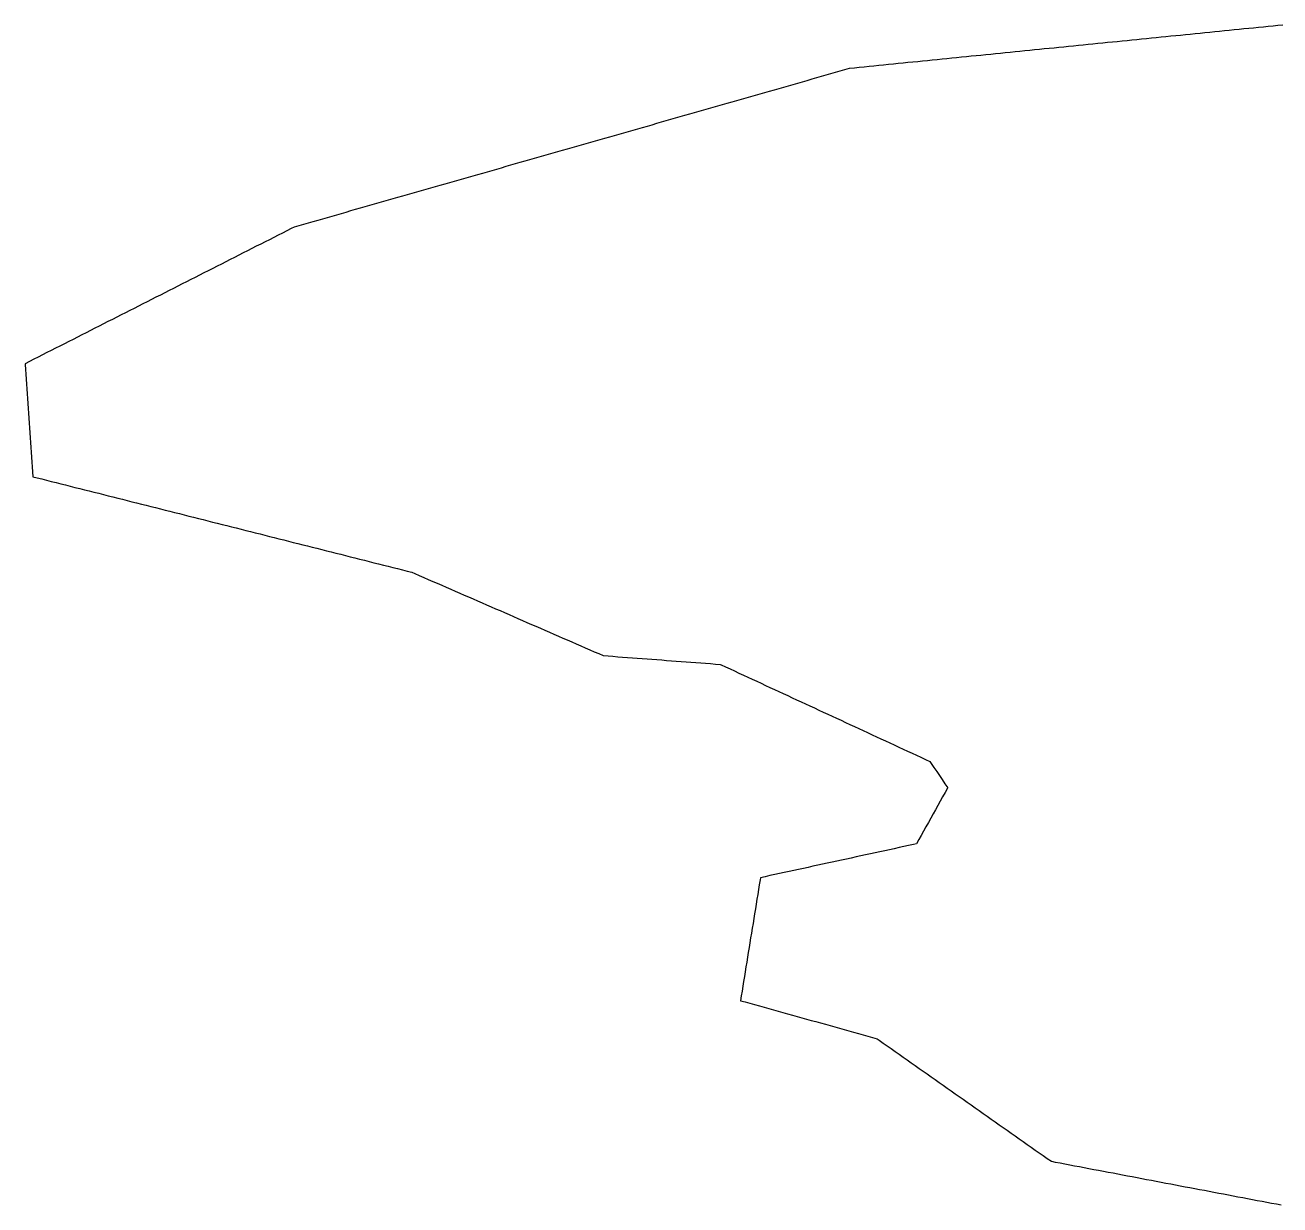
# Model space of a CAD drawing. Header units: millimetres. Extents: x 230 to 3347, y 514 to 5196.
# Drawn here: x 696.6 to 953.1, y 631.8 to 873 of the extents above; entities that cross this region are included whole.
import ezdxf

# ---------------------------------------------------------------- set-up
doc = ezdxf.new("R2010")
doc.units = ezdxf.units.MM
doc.layers.add('ALL_ISLANDS', color=7, linetype='Continuous')
doc.layers.add('OUTLINE_ISLAND_01', color=7, linetype='Continuous')

msp = doc.modelspace()

# ---------------------------------------------------------------- linework, layer by layer
at = {"layer": 'ALL_ISLANDS'}
msp.add_lwpolyline([(953.7004, 873.0014), (952.7054, 872.9017), (951.7104, 872.802), (950.7154, 872.7022), (949.7204, 872.6025), (948.7254, 872.5027), (947.7304, 872.403), (946.7353, 872.3032), (945.7403, 872.2035), (944.7453, 872.1038), (943.7503, 872.004), (942.7553, 871.9043), (941.7603, 871.8045), (940.7653, 871.7048), (939.7702, 871.6051), (938.7752, 871.5053), (937.7802, 871.4056), (936.7852, 871.3058), (935.7902, 871.2061), (934.7952, 871.1063), (933.8002, 871.0066), (932.8051, 870.9069), (931.8101, 870.8071), (930.8151, 870.7074), (929.8201, 870.6076), (928.8251, 870.5079), (927.8301, 870.4082), (926.8351, 870.3084), (925.8401, 870.2087), (924.845, 870.1089), (923.85, 870.0092), (922.855, 869.9094), (921.86, 869.8097), (920.865, 869.71), (919.87, 869.6102), (918.875, 869.5105), (917.8799, 869.4107), (916.8849, 869.311), (915.8899, 869.2113), (914.8949, 869.1115), (913.8999, 869.0118), (912.9049, 868.912), (911.9099, 868.8123), (910.9149, 868.7125), (909.9198, 868.6128), (908.9248, 868.5131), (907.9298, 868.4133), (906.9348, 868.3136), (905.9398, 868.2138), (904.9448, 868.1141), (903.9498, 868.0144), (902.9547, 867.9146), (901.9597, 867.8149), (900.9647, 867.7151), (899.9697, 867.6154), (898.9747, 867.5157), (897.9797, 867.4159), (896.9847, 867.3162), (895.9897, 867.2164), (894.9946, 867.1167), (893.9996, 867.0169), (893.0046, 866.9172), (892.0096, 866.8175), (891.0146, 866.7177), (890.0196, 866.618), (889.0246, 866.5182), (888.0295, 866.4185), (887.0345, 866.3188), (886.0395, 866.219), (885.0445, 866.1193), (884.0495, 866.0195), (883.0545, 865.9198), (882.0595, 865.82), (881.0645, 865.7203), (880.0694, 865.6206), (879.0744, 865.5208), (878.0794, 865.4211), (877.0844, 865.3213), (876.0894, 865.2216), (875.0944, 865.1219), (874.0994, 865.0221), (873.1043, 864.9224), (872.1093, 864.8226), (871.1143, 864.7229), (870.1193, 864.6231), (869.1243, 864.5234), (868.1293, 864.4237), (867.1343, 864.3239), (866.1393, 864.2242), (865.1442, 864.1244), (865.0976, 864.1111), (864.136, 863.8364), (863.1745, 863.5618), (862.2129, 863.2871), (861.2514, 863.0125), (860.2898, 862.7378), (859.3283, 862.4631), (858.3668, 862.1885), (857.4052, 861.9138), (856.4437, 861.6391), (855.4821, 861.3645), (854.5206, 861.0898), (853.5591, 860.8152), (852.5975, 860.5405), (851.636, 860.2658), (850.6744, 859.9912), (849.7129, 859.7165), (848.7514, 859.4419), (847.7898, 859.1672), (846.8283, 858.8925), (845.8667, 858.6179), (844.9052, 858.3432), (843.9436, 858.0685), (842.9821, 857.7939), (842.0206, 857.5192), (841.059, 857.2446), (840.0975, 856.9699), (839.1359, 856.6952), (838.1744, 856.4206), (837.2129, 856.1459), (836.2513, 855.8713), (835.2898, 855.5966), (834.3282, 855.3219), (833.3667, 855.0473), (832.4052, 854.7726), (831.4436, 854.4979), (830.4821, 854.2233), (829.5205, 853.9486), (828.559, 853.674), (827.5975, 853.3993), (826.6359, 853.1246), (825.6744, 852.85), (824.7128, 852.5753), (823.7513, 852.3006), (822.7897, 852.026), (821.8282, 851.7513), (820.8667, 851.4767), (819.9051, 851.202), (818.9436, 850.9273), (817.982, 850.6527), (817.0205, 850.378), (816.059, 850.1034), (815.0974, 849.8287), (814.1359, 849.554), (813.1743, 849.2794), (812.2128, 849.0047), (811.2513, 848.73), (810.2897, 848.4554), (809.3282, 848.1807), (808.3666, 847.9061), (807.4051, 847.6314), (806.4436, 847.3567), (805.482, 847.0821), (804.5205, 846.8074), (803.5589, 846.5328), (802.5974, 846.2581), (801.6358, 845.9834), (800.6743, 845.7088), (799.7128, 845.4341), (798.7512, 845.1594), (797.7897, 844.8848), (796.8281, 844.6101), (795.8666, 844.3355), (794.9051, 844.0608), (793.9435, 843.7861), (792.982, 843.5115), (792.0204, 843.2368), (791.0589, 842.9622), (790.0974, 842.6875), (789.1358, 842.4128), (788.1743, 842.1382), (787.2127, 841.8635), (786.2512, 841.5888), (785.2897, 841.3142), (784.3281, 841.0395), (783.3666, 840.7649), (782.405, 840.4902), (781.4435, 840.2155), (780.4819, 839.9409), (779.5204, 839.6662), (778.5589, 839.3916), (777.5973, 839.1169), (776.6358, 838.8422), (775.6742, 838.5676), (774.7127, 838.2929), (773.7512, 838.0182), (772.7896, 837.7436), (771.8281, 837.4689), (770.8665, 837.1943), (769.905, 836.9196), (768.9435, 836.6449), (767.9819, 836.3703), (767.0204, 836.0956), (766.0588, 835.8209), (765.0973, 835.5463), (764.1358, 835.2716), (763.1742, 834.997), (762.2127, 834.7223), (761.2511, 834.4476), (760.2896, 834.173), (759.328, 833.8983), (758.3665, 833.6237), (757.405, 833.349), (756.4434, 833.0743), (755.4819, 832.7997), (754.5203, 832.525), (753.5588, 832.2503), (752.5973, 831.9757), (751.6357, 831.701), (751.0343, 831.3956), (750.1427, 830.9428), (749.2511, 830.49), (748.3594, 830.0372), (747.4678, 829.5844), (746.5762, 829.1316), (745.6846, 828.6788), (744.793, 828.226), (743.9014, 827.7732), (743.0097, 827.3204), (742.1181, 826.8676), (741.2265, 826.4149), (740.3349, 825.9621), (739.4433, 825.5093), (738.5517, 825.0565), (737.6601, 824.6037), (736.7684, 824.1509), (735.8768, 823.6981), (734.9852, 823.2453), (734.0936, 822.7925), (733.202, 822.3397), (732.3104, 821.8869), (731.4188, 821.4341), (730.5271, 820.9813), (729.6355, 820.5285), (728.7439, 820.0757), (727.8523, 819.6229), (726.9607, 819.1701), (726.0691, 818.7174), (725.1774, 818.2646), (724.2858, 817.8118), (723.3942, 817.359), (722.5026, 816.9062), (721.611, 816.4534), (720.7194, 816.0006), (719.8278, 815.5478), (718.9361, 815.095), (718.0445, 814.6422), (717.1529, 814.1894), (716.2613, 813.7366), (715.3697, 813.2838), (714.4781, 812.831), (713.5865, 812.3782), (712.6948, 811.9254), (711.8032, 811.4726), (710.9116, 811.0198), (710.02, 810.5671), (709.1284, 810.1143), (708.2368, 809.6615), (707.3451, 809.2087), (706.4535, 808.7559), (705.5619, 808.3031), (704.6703, 807.8503), (703.7787, 807.3975), (702.8871, 806.9447), (701.9955, 806.4919), (701.1038, 806.0391), (700.2122, 805.5863), (699.3206, 805.1335), (698.429, 804.6807), (697.5374, 804.2279), (696.6458, 803.7751), (696.6565, 803.6196), (696.7252, 802.622), (696.7938, 801.6243), (696.8625, 800.6267), (696.9312, 799.629), (696.9999, 798.6314), (697.0686, 797.6338), (697.1372, 796.6361), (697.2059, 795.6385), (697.2746, 794.6408), (697.3433, 793.6432), (697.412, 792.6456), (697.4806, 791.6479), (697.5493, 790.6503), (697.618, 789.6526), (697.6867, 788.655), (697.7554, 787.6574), (697.824, 786.6597), (697.8927, 785.6621), (697.9614, 784.6645), (698.0301, 783.6668), (698.0988, 782.6692), (698.1674, 781.6715), (698.2361, 780.6739), (699.0846, 780.46), (700.0543, 780.2155), (701.0239, 779.971), (701.9936, 779.7266), (702.9633, 779.4821), (703.9329, 779.2377), (704.9026, 778.9932), (705.8722, 778.7487), (706.8419, 778.5043), (707.8115, 778.2598), (708.7812, 778.0153), (709.7509, 777.7709), (710.7205, 777.5264), (711.6902, 777.2819), (712.6598, 777.0375), (713.6295, 776.793), (714.5991, 776.5485), (715.5688, 776.3041), (716.5385, 776.0596), (717.5081, 775.8151), (718.4778, 775.5707), (719.4474, 775.3262), (720.4171, 775.0817), (721.3868, 774.8373), (722.3564, 774.5928), (723.3261, 774.3483), (724.2957, 774.1039), (725.2654, 773.8594), (726.235, 773.615), (727.2047, 773.3705), (728.1744, 773.126), (729.144, 772.8816), (730.1137, 772.6371), (731.0833, 772.3926), (732.053, 772.1482), (733.0227, 771.9037), (733.9923, 771.6592), (734.962, 771.4148), (735.9316, 771.1703), (736.9013, 770.9258), (737.8709, 770.6814), (738.8406, 770.4369), (739.8103, 770.1924), (740.7799, 769.948), (741.7496, 769.7035), (742.7192, 769.459), (743.6889, 769.2146), (744.6585, 768.9701), (745.6282, 768.7256), (746.5979, 768.4812), (747.5675, 768.2367), (748.5372, 767.9923), (749.5068, 767.7478), (750.4765, 767.5033), (751.4462, 767.2589), (752.4158, 767.0144), (753.3855, 766.7699), (754.3551, 766.5255), (755.3248, 766.281), (756.2944, 766.0365), (757.2641, 765.7921), (758.2338, 765.5476), (759.2034, 765.3031), (760.1731, 765.0587), (761.1427, 764.8142), (762.1124, 764.5697), (763.0821, 764.3253), (764.0517, 764.0808), (765.0214, 763.8363), (765.991, 763.5919), (766.9607, 763.3474), (767.9303, 763.1029), (768.9, 762.8585), (769.8697, 762.614), (770.8393, 762.3696), (771.809, 762.1251), (772.7786, 761.8806), (773.7483, 761.6362), (774.7179, 761.3917), (775.6876, 761.1472), (776.2957, 760.8823), (777.2125, 760.4829), (778.1292, 760.0835), (779.046, 759.684), (779.9628, 759.2846), (780.8795, 758.8852), (781.7963, 758.4858), (782.7131, 758.0863), (783.6298, 757.6869), (784.5466, 757.2875), (785.4634, 756.8881), (786.3801, 756.4887), (787.2969, 756.0892), (788.2137, 755.6898), (789.1304, 755.2904), (790.0472, 754.891), (790.964, 754.4916), (791.8807, 754.0921), (792.7975, 753.6927), (793.7143, 753.2933), (794.631, 752.8939), (795.5478, 752.4945), (796.4646, 752.095), (797.3813, 751.6956), (798.2981, 751.2962), (799.2149, 750.8968), (800.1316, 750.4973), (801.0484, 750.0979), (801.9652, 749.6985), (802.8819, 749.2991), (803.7987, 748.8997), (804.7155, 748.5002), (805.6323, 748.1008), (806.549, 747.7014), (807.4658, 747.302), (808.3826, 746.9026), (809.2993, 746.5031), (810.2161, 746.1037), (811.1329, 745.7043), (812.0496, 745.3049), (812.9664, 744.9055), (813.8832, 744.506), (814.7999, 744.1066), (815.7809, 744.033), (816.7781, 743.9581), (817.7753, 743.8833), (818.7725, 743.8085), (819.7697, 743.7336), (820.7669, 743.6588), (821.7641, 743.584), (822.7613, 743.5091), (823.7585, 743.4343), (824.7557, 743.3594), (825.7529, 743.2846), (826.7501, 743.2098), (827.7473, 743.1349), (828.7444, 743.0601), (829.7416, 742.9852), (830.7388, 742.9104), (831.736, 742.8356), (832.7332, 742.7607), (833.7304, 742.6859), (834.7276, 742.6111), (835.7248, 742.5362), (836.722, 742.4614), (837.7192, 742.3865), (838.7164, 742.3117), (838.9052, 742.2243), (839.8126, 741.804), (840.72, 741.3838), (841.6274, 740.9635), (842.5348, 740.5432), (843.4422, 740.123), (844.3496, 739.7027), (845.257, 739.2825), (846.1644, 738.8622), (847.0718, 738.442), (847.9792, 738.0217), (848.8866, 737.6014), (849.794, 737.1812), (850.7014, 736.7609), (851.6088, 736.3407), (852.5163, 735.9204), (853.4237, 735.5002), (854.3311, 735.0799), (855.2385, 734.6596), (856.1459, 734.2394), (857.0533, 733.8191), (857.9607, 733.3989), (858.8681, 732.9786), (859.7755, 732.5584), (860.6829, 732.1381), (861.5903, 731.7178), (862.4977, 731.2976), (863.4051, 730.8773), (864.3125, 730.4571), (865.2199, 730.0368), (866.1273, 729.6166), (867.0347, 729.1963), (867.9421, 728.776), (868.8495, 728.3558), (869.7569, 727.9355), (870.6644, 727.5153), (871.5718, 727.095), (872.4792, 726.6748), (873.3866, 726.2545), (874.294, 725.8342), (875.2014, 725.414), (876.1088, 724.9937), (877.0162, 724.5735), (877.9236, 724.1532), (878.831, 723.733), (879.7384, 723.3127), (880.6458, 722.8924), (881.5532, 722.4722), (881.8376, 722.0546), (882.4003, 721.228), (882.9631, 720.4014), (883.5259, 719.5748), (884.0887, 718.7482), (884.6515, 717.9216), (885.2143, 717.095), (885.1455, 716.9714), (884.6588, 716.0978), (884.1721, 715.2242), (883.6854, 714.3507), (883.1987, 713.4771), (882.712, 712.6035), (882.2254, 711.7299), (881.7387, 710.8563), (881.252, 709.9828), (880.7653, 709.1092), (880.2786, 708.2356), (879.7919, 707.362), (879.3053, 706.4884), (878.8186, 705.6149), (878.1942, 705.4794), (877.217, 705.2674), (876.2397, 705.0554), (875.2624, 704.8434), (874.2852, 704.6314), (873.3079, 704.4194), (872.3306, 704.2074), (871.3534, 703.9954), (870.3761, 703.7834), (869.3988, 703.5714), (868.4215, 703.3594), (867.4443, 703.1474), (866.467, 702.9354), (865.4897, 702.7234), (864.5125, 702.5114), (863.5352, 702.2994), (862.5579, 702.0874), (861.5807, 701.8754), (860.6034, 701.6634), (859.6261, 701.4514), (858.6489, 701.2394), (857.6716, 701.0274), (856.6943, 700.8154), (855.717, 700.6034), (854.7398, 700.3914), (853.7625, 700.1794), (852.7852, 699.9674), (851.808, 699.7554), (850.8307, 699.5434), (849.8534, 699.3314), (848.8762, 699.1194), (847.8989, 698.9074), (846.9216, 698.6954), (846.8485, 698.2423), (846.6892, 697.255), (846.53, 696.2678), (846.3707, 695.2806), (846.2114, 694.2933), (846.0522, 693.3061), (845.8929, 692.3189), (845.7336, 691.3316), (845.5744, 690.3444), (845.4151, 689.3572), (845.2558, 688.3699), (845.0966, 687.3827), (844.9373, 686.3955), (844.778, 685.4082), (844.6188, 684.421), (844.4595, 683.4337), (844.3002, 682.4465), (844.141, 681.4593), (843.9817, 680.472), (843.8224, 679.4848), (843.6632, 678.4976), (843.5039, 677.5103), (843.3446, 676.5231), (843.1854, 675.5359), (843.0261, 674.5486), (842.8668, 673.5614), (843.8224, 673.2954), (844.7857, 673.0272), (845.7491, 672.759), (846.7125, 672.4908), (847.6758, 672.2226), (848.6392, 671.9544), (849.6025, 671.6862), (850.5659, 671.418), (851.5293, 671.1498), (852.4926, 670.8816), (853.456, 670.6134), (854.4194, 670.3452), (855.3827, 670.077), (856.3461, 669.8088), (857.3095, 669.5405), (858.2728, 669.2723), (859.2362, 669.0041), (860.1995, 668.7359), (861.1629, 668.4677), (862.1263, 668.1995), (863.0896, 667.9313), (864.053, 667.6631), (865.0164, 667.3949), (865.9797, 667.1267), (866.9431, 666.8585), (867.9064, 666.5903), (868.8698, 666.3221), (869.8332, 666.0539), (870.7965, 665.7857), (871.2274, 665.4824), (872.0451, 664.9067), (872.8628, 664.331), (873.6805, 663.7554), (874.4982, 663.1797), (875.3159, 662.604), (876.1335, 662.0283), (876.9512, 661.4527), (877.7689, 660.877), (878.5866, 660.3013), (879.4043, 659.7257), (880.222, 659.15), (881.0396, 658.5743), (881.8573, 657.9987), (882.675, 657.423), (883.4927, 656.8473), (884.3104, 656.2716), (885.128, 655.696), (885.9457, 655.1203), (886.7634, 654.5446), (887.5811, 653.969), (888.3988, 653.3933), (889.2165, 652.8176), (890.0341, 652.242), (890.8518, 651.6663), (891.6695, 651.0906), (892.4872, 650.515), (893.3049, 649.9393), (894.1226, 649.3636), (894.9402, 648.7879), (895.7579, 648.2123), (896.5756, 647.6366), (897.3933, 647.0609), (898.211, 646.4853), (899.0286, 645.9096), (899.8463, 645.3339), (900.664, 644.7583), (901.4817, 644.1826), (902.2994, 643.6069), (903.1171, 643.0312), (903.9347, 642.4556), (904.7524, 641.8799), (905.5701, 641.3042), (906.3878, 640.7286), (907.2047, 640.5735), (908.1872, 640.3871), (909.1696, 640.2006), (910.1521, 640.0141), (911.1346, 639.8277), (912.117, 639.6412), (913.0995, 639.4548), (914.0819, 639.2683), (915.0644, 639.0819), (916.0469, 638.8954), (917.0293, 638.7089), (918.0118, 638.5225), (918.9943, 638.336), (919.9767, 638.1496), (920.9592, 637.9631), (921.9416, 637.7766), (922.9241, 637.5902), (923.9066, 637.4037), (924.889, 637.2173), (925.8715, 637.0308), (926.854, 636.8443), (927.8364, 636.6579), (928.8189, 636.4714), (929.8013, 636.285), (930.7838, 636.0985), (931.7663, 635.912), (932.7487, 635.7256), (933.7312, 635.5391), (934.7137, 635.3527), (935.6961, 635.1662), (936.6786, 634.9797), (937.661, 634.7933), (938.6435, 634.6068), (939.626, 634.4204), (940.6084, 634.2339), (941.5909, 634.0474), (942.5734, 633.861), (943.5558, 633.6745), (944.5383, 633.4881), (945.5207, 633.3016), (946.5032, 633.1151), (947.4857, 632.9287), (948.4681, 632.7422), (949.4506, 632.5558), (950.4331, 632.3693), (951.4155, 632.1829), (952.398, 631.9964), (953.3804, 631.8099)], dxfattribs=at)
at = {"layer": 'OUTLINE_ISLAND_01'}
msp.add_lwpolyline([(953.7004, 873.0014), (952.7054, 872.9017), (951.7104, 872.802), (950.7154, 872.7022), (949.7204, 872.6025), (948.7254, 872.5027), (947.7304, 872.403), (946.7353, 872.3032), (945.7403, 872.2035), (944.7453, 872.1038), (943.7503, 872.004), (942.7553, 871.9043), (941.7603, 871.8045), (940.7653, 871.7048), (939.7702, 871.6051), (938.7752, 871.5053), (937.7802, 871.4056), (936.7852, 871.3058), (935.7902, 871.2061), (934.7952, 871.1063), (933.8002, 871.0066), (932.8051, 870.9069), (931.8101, 870.8071), (930.8151, 870.7074), (929.8201, 870.6076), (928.8251, 870.5079), (927.8301, 870.4082), (926.8351, 870.3084), (925.8401, 870.2087), (924.845, 870.1089), (923.85, 870.0092), (922.855, 869.9094), (921.86, 869.8097), (920.865, 869.71), (919.87, 869.6102), (918.875, 869.5105), (917.8799, 869.4107), (916.8849, 869.311), (915.8899, 869.2113), (914.8949, 869.1115), (913.8999, 869.0118), (912.9049, 868.912), (911.9099, 868.8123), (910.9149, 868.7125), (909.9198, 868.6128), (908.9248, 868.5131), (907.9298, 868.4133), (906.9348, 868.3136), (905.9398, 868.2138), (904.9448, 868.1141), (903.9498, 868.0144), (902.9547, 867.9146), (901.9597, 867.8149), (900.9647, 867.7151), (899.9697, 867.6154), (898.9747, 867.5157), (897.9797, 867.4159), (896.9847, 867.3162), (895.9897, 867.2164), (894.9946, 867.1167), (893.9996, 867.0169), (893.0046, 866.9172), (892.0096, 866.8175), (891.0146, 866.7177), (890.0196, 866.618), (889.0246, 866.5182), (888.0295, 866.4185), (887.0345, 866.3188), (886.0395, 866.219), (885.0445, 866.1193), (884.0495, 866.0195), (883.0545, 865.9198), (882.0595, 865.82), (881.0645, 865.7203), (880.0694, 865.6206), (879.0744, 865.5208), (878.0794, 865.4211), (877.0844, 865.3213), (876.0894, 865.2216), (875.0944, 865.1219), (874.0994, 865.0221), (873.1043, 864.9224), (872.1093, 864.8226), (871.1143, 864.7229), (870.1193, 864.6231), (869.1243, 864.5234), (868.1293, 864.4237), (867.1343, 864.3239), (866.1393, 864.2242), (865.1442, 864.1244), (865.0976, 864.1111), (864.136, 863.8364), (863.1745, 863.5618), (862.2129, 863.2871), (861.2514, 863.0125), (860.2898, 862.7378), (859.3283, 862.4631), (858.3668, 862.1885), (857.4052, 861.9138), (856.4437, 861.6391), (855.4821, 861.3645), (854.5206, 861.0898), (853.5591, 860.8152), (852.5975, 860.5405), (851.636, 860.2658), (850.6744, 859.9912), (849.7129, 859.7165), (848.7514, 859.4419), (847.7898, 859.1672), (846.8283, 858.8925), (845.8667, 858.6179), (844.9052, 858.3432), (843.9436, 858.0685), (842.9821, 857.7939), (842.0206, 857.5192), (841.059, 857.2446), (840.0975, 856.9699), (839.1359, 856.6952), (838.1744, 856.4206), (837.2129, 856.1459), (836.2513, 855.8713), (835.2898, 855.5966), (834.3282, 855.3219), (833.3667, 855.0473), (832.4052, 854.7726), (831.4436, 854.4979), (830.4821, 854.2233), (829.5205, 853.9486), (828.559, 853.674), (827.5975, 853.3993), (826.6359, 853.1246), (825.6744, 852.85), (824.7128, 852.5753), (823.7513, 852.3006), (822.7897, 852.026), (821.8282, 851.7513), (820.8667, 851.4767), (819.9051, 851.202), (818.9436, 850.9273), (817.982, 850.6527), (817.0205, 850.378), (816.059, 850.1034), (815.0974, 849.8287), (814.1359, 849.554), (813.1743, 849.2794), (812.2128, 849.0047), (811.2513, 848.73), (810.2897, 848.4554), (809.3282, 848.1807), (808.3666, 847.9061), (807.4051, 847.6314), (806.4436, 847.3567), (805.482, 847.0821), (804.5205, 846.8074), (803.5589, 846.5328), (802.5974, 846.2581), (801.6358, 845.9834), (800.6743, 845.7088), (799.7128, 845.4341), (798.7512, 845.1594), (797.7897, 844.8848), (796.8281, 844.6101), (795.8666, 844.3355), (794.9051, 844.0608), (793.9435, 843.7861), (792.982, 843.5115), (792.0204, 843.2368), (791.0589, 842.9622), (790.0974, 842.6875), (789.1358, 842.4128), (788.1743, 842.1382), (787.2127, 841.8635), (786.2512, 841.5888), (785.2897, 841.3142), (784.3281, 841.0395), (783.3666, 840.7649), (782.405, 840.4902), (781.4435, 840.2155), (780.4819, 839.9409), (779.5204, 839.6662), (778.5589, 839.3916), (777.5973, 839.1169), (776.6358, 838.8422), (775.6742, 838.5676), (774.7127, 838.2929), (773.7512, 838.0182), (772.7896, 837.7436), (771.8281, 837.4689), (770.8665, 837.1943), (769.905, 836.9196), (768.9435, 836.6449), (767.9819, 836.3703), (767.0204, 836.0956), (766.0588, 835.8209), (765.0973, 835.5463), (764.1358, 835.2716), (763.1742, 834.997), (762.2127, 834.7223), (761.2511, 834.4476), (760.2896, 834.173), (759.328, 833.8983), (758.3665, 833.6237), (757.405, 833.349), (756.4434, 833.0743), (755.4819, 832.7997), (754.5203, 832.525), (753.5588, 832.2503), (752.5973, 831.9757), (751.6357, 831.701), (751.0343, 831.3956), (750.1427, 830.9428), (749.2511, 830.49), (748.3594, 830.0372), (747.4678, 829.5844), (746.5762, 829.1316), (745.6846, 828.6788), (744.793, 828.226), (743.9014, 827.7732), (743.0097, 827.3204), (742.1181, 826.8676), (741.2265, 826.4149), (740.3349, 825.9621), (739.4433, 825.5093), (738.5517, 825.0565), (737.6601, 824.6037), (736.7684, 824.1509), (735.8768, 823.6981), (734.9852, 823.2453), (734.0936, 822.7925), (733.202, 822.3397), (732.3104, 821.8869), (731.4188, 821.4341), (730.5271, 820.9813), (729.6355, 820.5285), (728.7439, 820.0757), (727.8523, 819.6229), (726.9607, 819.1701), (726.0691, 818.7174), (725.1774, 818.2646), (724.2858, 817.8118), (723.3942, 817.359), (722.5026, 816.9062), (721.611, 816.4534), (720.7194, 816.0006), (719.8278, 815.5478), (718.9361, 815.095), (718.0445, 814.6422), (717.1529, 814.1894), (716.2613, 813.7366), (715.3697, 813.2838), (714.4781, 812.831), (713.5865, 812.3782), (712.6948, 811.9254), (711.8032, 811.4726), (710.9116, 811.0198), (710.02, 810.5671), (709.1284, 810.1143), (708.2368, 809.6615), (707.3451, 809.2087), (706.4535, 808.7559), (705.5619, 808.3031), (704.6703, 807.8503), (703.7787, 807.3975), (702.8871, 806.9447), (701.9955, 806.4919), (701.1038, 806.0391), (700.2122, 805.5863), (699.3206, 805.1335), (698.429, 804.6807), (697.5374, 804.2279), (696.6458, 803.7751), (696.6565, 803.6196), (696.7252, 802.622), (696.7938, 801.6243), (696.8625, 800.6267), (696.9312, 799.629), (696.9999, 798.6314), (697.0686, 797.6338), (697.1372, 796.6361), (697.2059, 795.6385), (697.2746, 794.6408), (697.3433, 793.6432), (697.412, 792.6456), (697.4806, 791.6479), (697.5493, 790.6503), (697.618, 789.6526), (697.6867, 788.655), (697.7554, 787.6574), (697.824, 786.6597), (697.8927, 785.6621), (697.9614, 784.6645), (698.0301, 783.6668), (698.0988, 782.6692), (698.1674, 781.6715), (698.2361, 780.6739), (699.0846, 780.46), (700.0543, 780.2155), (701.0239, 779.971), (701.9936, 779.7266), (702.9633, 779.4821), (703.9329, 779.2377), (704.9026, 778.9932), (705.8722, 778.7487), (706.8419, 778.5043), (707.8115, 778.2598), (708.7812, 778.0153), (709.7509, 777.7709), (710.7205, 777.5264), (711.6902, 777.2819), (712.6598, 777.0375), (713.6295, 776.793), (714.5991, 776.5485), (715.5688, 776.3041), (716.5385, 776.0596), (717.5081, 775.8151), (718.4778, 775.5707), (719.4474, 775.3262), (720.4171, 775.0817), (721.3868, 774.8373), (722.3564, 774.5928), (723.3261, 774.3483), (724.2957, 774.1039), (725.2654, 773.8594), (726.235, 773.615), (727.2047, 773.3705), (728.1744, 773.126), (729.144, 772.8816), (730.1137, 772.6371), (731.0833, 772.3926), (732.053, 772.1482), (733.0227, 771.9037), (733.9923, 771.6592), (734.962, 771.4148), (735.9316, 771.1703), (736.9013, 770.9258), (737.8709, 770.6814), (738.8406, 770.4369), (739.8103, 770.1924), (740.7799, 769.948), (741.7496, 769.7035), (742.7192, 769.459), (743.6889, 769.2146), (744.6585, 768.9701), (745.6282, 768.7256), (746.5979, 768.4812), (747.5675, 768.2367), (748.5372, 767.9923), (749.5068, 767.7478), (750.4765, 767.5033), (751.4462, 767.2589), (752.4158, 767.0144), (753.3855, 766.7699), (754.3551, 766.5255), (755.3248, 766.281), (756.2944, 766.0365), (757.2641, 765.7921), (758.2338, 765.5476), (759.2034, 765.3031), (760.1731, 765.0587), (761.1427, 764.8142), (762.1124, 764.5697), (763.0821, 764.3253), (764.0517, 764.0808), (765.0214, 763.8363), (765.991, 763.5919), (766.9607, 763.3474), (767.9303, 763.1029), (768.9, 762.8585), (769.8697, 762.614), (770.8393, 762.3696), (771.809, 762.1251), (772.7786, 761.8806), (773.7483, 761.6362), (774.7179, 761.3917), (775.6876, 761.1472), (776.2957, 760.8823), (777.2125, 760.4829), (778.1292, 760.0835), (779.046, 759.684), (779.9628, 759.2846), (780.8795, 758.8852), (781.7963, 758.4858), (782.7131, 758.0863), (783.6298, 757.6869), (784.5466, 757.2875), (785.4634, 756.8881), (786.3801, 756.4887), (787.2969, 756.0892), (788.2137, 755.6898), (789.1304, 755.2904), (790.0472, 754.891), (790.964, 754.4916), (791.8807, 754.0921), (792.7975, 753.6927), (793.7143, 753.2933), (794.631, 752.8939), (795.5478, 752.4945), (796.4646, 752.095), (797.3813, 751.6956), (798.2981, 751.2962), (799.2149, 750.8968), (800.1316, 750.4973), (801.0484, 750.0979), (801.9652, 749.6985), (802.8819, 749.2991), (803.7987, 748.8997), (804.7155, 748.5002), (805.6323, 748.1008), (806.549, 747.7014), (807.4658, 747.302), (808.3826, 746.9026), (809.2993, 746.5031), (810.2161, 746.1037), (811.1329, 745.7043), (812.0496, 745.3049), (812.9664, 744.9055), (813.8832, 744.506), (814.7999, 744.1066), (815.7809, 744.033), (816.7781, 743.9581), (817.7753, 743.8833), (818.7725, 743.8085), (819.7697, 743.7336), (820.7669, 743.6588), (821.7641, 743.584), (822.7613, 743.5091), (823.7585, 743.4343), (824.7557, 743.3594), (825.7529, 743.2846), (826.7501, 743.2098), (827.7473, 743.1349), (828.7444, 743.0601), (829.7416, 742.9852), (830.7388, 742.9104), (831.736, 742.8356), (832.7332, 742.7607), (833.7304, 742.6859), (834.7276, 742.6111), (835.7248, 742.5362), (836.722, 742.4614), (837.7192, 742.3865), (838.7164, 742.3117), (838.9052, 742.2243), (839.8126, 741.804), (840.72, 741.3838), (841.6274, 740.9635), (842.5348, 740.5432), (843.4422, 740.123), (844.3496, 739.7027), (845.257, 739.2825), (846.1644, 738.8622), (847.0718, 738.442), (847.9792, 738.0217), (848.8866, 737.6014), (849.794, 737.1812), (850.7014, 736.7609), (851.6088, 736.3407), (852.5163, 735.9204), (853.4237, 735.5002), (854.3311, 735.0799), (855.2385, 734.6596), (856.1459, 734.2394), (857.0533, 733.8191), (857.9607, 733.3989), (858.8681, 732.9786), (859.7755, 732.5584), (860.6829, 732.1381), (861.5903, 731.7178), (862.4977, 731.2976), (863.4051, 730.8773), (864.3125, 730.4571), (865.2199, 730.0368), (866.1273, 729.6166), (867.0347, 729.1963), (867.9421, 728.776), (868.8495, 728.3558), (869.7569, 727.9355), (870.6644, 727.5153), (871.5718, 727.095), (872.4792, 726.6748), (873.3866, 726.2545), (874.294, 725.8342), (875.2014, 725.414), (876.1088, 724.9937), (877.0162, 724.5735), (877.9236, 724.1532), (878.831, 723.733), (879.7384, 723.3127), (880.6458, 722.8924), (881.5532, 722.4722), (881.8376, 722.0546), (882.4003, 721.228), (882.9631, 720.4014), (883.5259, 719.5748), (884.0887, 718.7482), (884.6515, 717.9216), (885.2143, 717.095), (885.1455, 716.9714), (884.6588, 716.0978), (884.1721, 715.2242), (883.6854, 714.3507), (883.1987, 713.4771), (882.712, 712.6035), (882.2254, 711.7299), (881.7387, 710.8563), (881.252, 709.9828), (880.7653, 709.1092), (880.2786, 708.2356), (879.7919, 707.362), (879.3053, 706.4884), (878.8186, 705.6149), (878.1942, 705.4794), (877.217, 705.2674), (876.2397, 705.0554), (875.2624, 704.8434), (874.2852, 704.6314), (873.3079, 704.4194), (872.3306, 704.2074), (871.3534, 703.9954), (870.3761, 703.7834), (869.3988, 703.5714), (868.4215, 703.3594), (867.4443, 703.1474), (866.467, 702.9354), (865.4897, 702.7234), (864.5125, 702.5114), (863.5352, 702.2994), (862.5579, 702.0874), (861.5807, 701.8754), (860.6034, 701.6634), (859.6261, 701.4514), (858.6489, 701.2394), (857.6716, 701.0274), (856.6943, 700.8154), (855.717, 700.6034), (854.7398, 700.3914), (853.7625, 700.1794), (852.7852, 699.9674), (851.808, 699.7554), (850.8307, 699.5434), (849.8534, 699.3314), (848.8762, 699.1194), (847.8989, 698.9074), (846.9216, 698.6954), (846.8485, 698.2423), (846.6892, 697.255), (846.53, 696.2678), (846.3707, 695.2806), (846.2114, 694.2933), (846.0522, 693.3061), (845.8929, 692.3189), (845.7336, 691.3316), (845.5744, 690.3444), (845.4151, 689.3572), (845.2558, 688.3699), (845.0966, 687.3827), (844.9373, 686.3955), (844.778, 685.4082), (844.6188, 684.421), (844.4595, 683.4337), (844.3002, 682.4465), (844.141, 681.4593), (843.9817, 680.472), (843.8224, 679.4848), (843.6632, 678.4976), (843.5039, 677.5103), (843.3446, 676.5231), (843.1854, 675.5359), (843.0261, 674.5486), (842.8668, 673.5614), (843.8224, 673.2954), (844.7857, 673.0272), (845.7491, 672.759), (846.7125, 672.4908), (847.6758, 672.2226), (848.6392, 671.9544), (849.6025, 671.6862), (850.5659, 671.418), (851.5293, 671.1498), (852.4926, 670.8816), (853.456, 670.6134), (854.4194, 670.3452), (855.3827, 670.077), (856.3461, 669.8088), (857.3095, 669.5405), (858.2728, 669.2723), (859.2362, 669.0041), (860.1995, 668.7359), (861.1629, 668.4677), (862.1263, 668.1995), (863.0896, 667.9313), (864.053, 667.6631), (865.0164, 667.3949), (865.9797, 667.1267), (866.9431, 666.8585), (867.9064, 666.5903), (868.8698, 666.3221), (869.8332, 666.0539), (870.7965, 665.7857), (871.2274, 665.4824), (872.0451, 664.9067), (872.8628, 664.331), (873.6805, 663.7554), (874.4982, 663.1797), (875.3159, 662.604), (876.1335, 662.0283), (876.9512, 661.4527), (877.7689, 660.877), (878.5866, 660.3013), (879.4043, 659.7257), (880.222, 659.15), (881.0396, 658.5743), (881.8573, 657.9987), (882.675, 657.423), (883.4927, 656.8473), (884.3104, 656.2716), (885.128, 655.696), (885.9457, 655.1203), (886.7634, 654.5446), (887.5811, 653.969), (888.3988, 653.3933), (889.2165, 652.8176), (890.0341, 652.242), (890.8518, 651.6663), (891.6695, 651.0906), (892.4872, 650.515), (893.3049, 649.9393), (894.1226, 649.3636), (894.9402, 648.7879), (895.7579, 648.2123), (896.5756, 647.6366), (897.3933, 647.0609), (898.211, 646.4853), (899.0286, 645.9096), (899.8463, 645.3339), (900.664, 644.7583), (901.4817, 644.1826), (902.2994, 643.6069), (903.1171, 643.0312), (903.9347, 642.4556), (904.7524, 641.8799), (905.5701, 641.3042), (906.3878, 640.7286), (907.2047, 640.5735), (908.1872, 640.3871), (909.1696, 640.2006), (910.1521, 640.0141), (911.1346, 639.8277), (912.117, 639.6412), (913.0995, 639.4548), (914.0819, 639.2683), (915.0644, 639.0819), (916.0469, 638.8954), (917.0293, 638.7089), (918.0118, 638.5225), (918.9943, 638.336), (919.9767, 638.1496), (920.9592, 637.9631), (921.9416, 637.7766), (922.9241, 637.5902), (923.9066, 637.4037), (924.889, 637.2173), (925.8715, 637.0308), (926.854, 636.8443), (927.8364, 636.6579), (928.8189, 636.4714), (929.8013, 636.285), (930.7838, 636.0985), (931.7663, 635.912), (932.7487, 635.7256), (933.7312, 635.5391), (934.7137, 635.3527), (935.6961, 635.1662), (936.6786, 634.9797), (937.661, 634.7933), (938.6435, 634.6068), (939.626, 634.4204), (940.6084, 634.2339), (941.5909, 634.0474), (942.5734, 633.861), (943.5558, 633.6745), (944.5383, 633.4881), (945.5207, 633.3016), (946.5032, 633.1151), (947.4857, 632.9287), (948.4681, 632.7422), (949.4506, 632.5558), (950.4331, 632.3693), (951.4155, 632.1829), (952.398, 631.9964), (953.3804, 631.8099)], dxfattribs=at)

doc.saveas('drawing.dxf')
